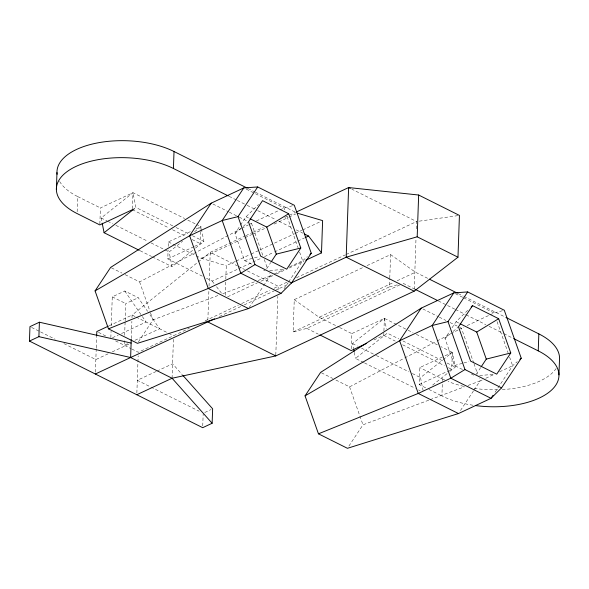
<?xml version="1.0" encoding="UTF-8"?>
<svg xmlns="http://www.w3.org/2000/svg" width="589" height="589" viewBox="0 0 589 589"><rect width="100%" height="100%" fill="white"/><g stroke="black" fill="none" stroke-linecap="round" stroke-linejoin="round"><path stroke-width="0.44" stroke-dasharray="2.94 2.21" d="M77.152 211.768L77.682 196.571A68.913 33.308 2 0 1 59.511 181.243M99.85 224.026L100.417 207.939L132.981 192.706L184.571 218.497M95.403 372.211L96.221 348.71M96.257 347.804L96.662 336.054M110.85 337.63L111.071 331.283M111.262 325.85L112.271 296.849L124.78 291.003L138.253 297.739L147.611 311.36M124.448 340.736L124.294 345.272L127.57 343.733M124.64 335.303L125.111 321.712M125.148 320.799L125.744 303.585L138.253 297.739M132.415 208.793L132.981 192.706L101.153 217.967L102.022 222.311M131.281 338.535L131.877 321.358M132.002 317.743L132.098 315.034L210.229 252.306L245.031 236.02M136.862 392.937L138.157 355.881M202.336 276.167L167.791 258.902L168.101 249.964M168.226 246.386L168.388 241.917L190.365 231.632M172.076 378.241L173.497 337.571M194.657 246.335L200.356 243.669L200.827 230.255M200.856 229.364L200.952 226.684L196.851 224.637M202.756 425.876L203.161 414.141M207.858 320.107L208.918 289.869M209.043 286.21L210.229 252.306L237.249 265.816M225.256 295.258L225.786 280.018M225.815 279.12L226.286 265.676L235.423 261.406M275.799 355.005L277.846 296.363M278.067 289.95L278.199 286.283L287.314 282.021M399.806 284.877L306.788 328.39L293.131 331.931L294.257 299.654L363.185 267.413M351.272 348.806L351.802 333.61L384.367 318.377L407.293 329.84M374 339.927L383.77 335.362L383.895 331.784M383.925 330.893L384.367 318.377L352.539 343.637L353.407 347.981M293.131 331.931L389.462 286.865L389.749 278.796M389.778 277.898L390.588 254.595L366.505 265.86M414.229 289.346L415.989 238.95M416.342 228.871L416.592 221.545L351.898 189.202M425.67 387.82L419.177 384.573L419.773 367.588L444.194 356.161M472.982 405.225A68.913 33.308 2 0 1 441.912 395.933L442.405 381.635M442.442 380.737L442.501 378.948L419.773 367.588M449.297 370.481L451.741 369.34L452.337 352.355L440.866 346.626M138.444 341.811L152.993 319.856L218.431 295.332M251.702 264.122L244.553 260.544L234.989 233.48L240.032 225.874M240.533 225.116L246.084 216.745L258.586 204.523M266.721 268.591L270.756 262.503M248.992 307.819L263.062 286.593M263.563 285.834L270.093 275.976L273.348 274.452M284.067 288.794L288.087 282.735M288.588 281.976L302.658 260.743L307.281 256.694M348.931 446.028L362.979 424.824L429.271 399.983M462.475 369.494L454.531 365.519L444.975 338.454L450.011 330.849M452.028 327.801L456.063 321.719L469.227 308.85M476.199 374.324L480.734 367.477M460.48 410.518L473.541 390.809M474.042 390.051L480.072 380.95L482.516 379.809M495.054 392.252L512.636 365.717L517.26 361.668M234.989 233.48L242.418 227.082M243.095 226.507L248.499 221.854M444.975 338.454L450.371 333.801M453.074 331.474L458.478 326.821M192.574 250.428L172.062 266.714L169.124 251.945L182.561 241.276M194.584 231.735L200.952 226.684L203.89 241.446L195.401 248.183M363.671 362.5L355.484 358.406L387.304 333.138L398.768 338.866M423.108 390.647L420.509 377.615L442.435 360.218M443.142 359.651L452.337 352.355L455.275 367.116L449.613 371.607M432.643 385.081L448.906 372.174M125.104 274.658L139.586 281.903L240.93 228.79M241.74 228.363L248.227 224.961M249.037 224.542L253.093 222.502M335.892 380.038L349.564 386.87L403.885 358.406M404.695 357.979L436.316 341.406M437.126 340.987L458.205 329.936M459.015 329.509L463.889 327.094M131.781 349.012L138.282 352.266L189.341 328.301M205.119 320.843L238.339 305.131M241.659 303.563L269.895 290.208M274.047 288.249L278.199 286.283L245.444 269.909M196.063 228.966L200.952 226.684M167.791 258.902L193.84 246.717M256.355 220.978L279.149 210.317M279.959 209.934L284.031 208.035L294.301 205.252M245.863 235.637L252.49 232.53M253.322 232.147L263.268 227.494M284.811 217.415L295.59 212.371M196.166 255.803L201.063 258.254L229.305 245.046M230.13 244.656L244.251 238.052M245.083 237.661L251.724 234.555M252.556 234.164L265.013 228.341M274.15 224.07L288.264 217.459M289.096 217.076L295.737 213.969M236.248 261.015L250.369 254.411M251.201 254.021L294.382 233.818M295.214 233.435L301.855 230.321M302.687 229.938L320.129 221.781M109.127 325.783L132.098 315.034L135.352 316.661M206.452 278.229L212.209 281.108L237.956 269.063M238.781 268.672L261.207 258.181M264.527 256.627L273.664 252.357M274.496 251.967L304.388 237.985M112.455 337.762L118.198 335.075M121.481 333.543L146.094 322.028L141.412 315.218M274.165 274.076L283.935 269.504M289.633 266.839L302.658 260.743L299.602 252.099M227.648 296.782L257.548 282.794M260.868 281.24L273.325 275.416M276.646 273.863L284.951 269.976M289.103 268.032L304.057 261.045M134.955 340.28L159.567 328.765L148.133 312.118M108.148 353.812L95.845 359.57L62.493 342.901M112.249 351.898L129.484 343.836M296.429 277.758L345.323 254.882M346.155 254.492L416.592 221.545M219.395 316.514L240.945 306.435M244.258 304.888L274.091 290.929M274.923 290.539L289.008 283.95M156.173 371.468L137.303 380.295L199.126 411.203M156.998 371.085L172.584 363.796L182.295 374.707M294.257 299.654L319.12 317.272L393.864 282.308M397.185 280.754L415.451 272.206L427.791 278.376M204.773 412.499L211.068 409.554M467.151 325.57L489.128 315.292M489.945 314.909L494.016 313.002L504.28 310.226M445.004 355.785L452.337 352.355M419.177 384.573L448.487 370.864M485.77 378.285L494.731 374.096M499.612 371.814L512.636 365.717L509.581 357.074M222.738 293.72L254.595 281.785M258.041 280.497L270.093 275.976L269.173 273.384M430.132 399.659L464.574 386.759M468.019 385.464L480.072 380.95L479.159 378.359M244.553 260.544L258.91 256.576M454.531 365.519L462.976 363.185M463.823 362.949L468.888 361.55M389.462 286.865L397.148 284.87M419.272 221.162L459.435 215.412M269.696 270.52L283.154 269.46M479.674 375.495L494.929 374.295M201.063 258.254L226.286 265.676M248.05 188.517L254.625 191.808M255.449 192.22L294.934 211.959M458.227 293.587L463.16 296.053M463.985 296.466L505.112 317.029M246.268 189.15L284.031 208.035L284.951 210.626M455.43 293.712L462.814 297.408M463.639 297.82L494.016 313.002L494.62 314.732M229.106 196.328L236.476 200.017M237.301 200.422L246.305 204.928M247.122 205.34L256.951 210.251M257.768 210.656L275.785 219.668M279.061 221.302L292.166 227.855M296.26 229.901L302.812 233.178M403.126 283.324L414.59 289.059M438.341 300.927L454.715 309.115M455.533 309.527L465.362 314.438M466.179 314.85L485.837 324.672M489.113 326.306L503.028 333.271M503.853 333.676L512.04 337.769M246.084 216.745L248.462 217.937M456.063 321.719L459.243 323.302M212.879 203.978L228.48 211.775M229.305 212.18L238.331 216.7M239.156 217.105L247.365 221.214M422.865 308.945L438.459 316.749M439.284 317.154L445.851 320.438M449.959 322.492L458.986 327.005M459.81 327.418L461.452 328.235L473.659 362.802M187.847 220.131L196.034 224.225M408.111 330.245L413.029 332.704M416.305 334.338L437.59 344.985M263.622 270.079L265.205 270.874M471.215 373.86L475.19 375.848M172.768 225.889L135.919 207.468L132.981 192.706M176.045 227.523L189.15 234.076M192.419 235.718L203.89 241.446M402.861 340.921L442.987 360.976M447.08 363.023L455.275 367.116M132.385 209.691L169.234 228.112M172.511 229.747L185.616 236.299M192.169 239.576L200.356 243.669M383.77 335.362L395.234 341.09M402.604 344.779L444.371 365.659M448.465 367.705L451.741 369.34M238.074 266.221L244.619 269.497M77.682 196.571L100.417 207.939M168.388 241.917L195.349 255.398M319.12 317.272L338.727 327.072M339.544 327.484L351.802 333.61M101.153 217.967L106.889 220.831M107.706 221.243L112.617 223.702M115.893 225.337L147.832 241.306M151.108 242.94L164.213 249.493M165.03 249.898L169.124 251.945M352.539 343.637L357.457 346.096M361.55 348.143L375.473 355.101M376.29 355.513L409.046 371.887M412.322 373.522L420.509 377.615M306.788 328.39L318.303 334.147M428.917 389.439L441.912 395.933M140.13 250.745L151.594 256.473M152.411 256.885L172.062 266.714M364.488 362.905L415.26 388.291M418.536 389.925L420.178 390.743M111.424 267.826L121.886 273.053M321.41 372.793L332.675 378.425M112.271 296.849L125.744 303.585M136.162 317.066L167.872 332.918M168.682 333.322L173.564 335.759M98.451 332.351L106.58 336.415M115.525 340.884L130.972 348.607M31.578 327.447L39.713 331.511M40.531 331.916L55.175 339.235M390.588 254.595L415.451 272.206M212.209 281.108L214.367 283.913M216.524 286.718L221.92 293.734M124.78 291.003L140.896 314.46M497.064 321.646L508.057 352.752M473.968 363.671L477.627 374.037M349.564 386.87L362.979 424.824M287.086 216.671L298.078 247.785M251.466 223.268L263.069 256.105M264.292 259.558L267.649 269.063M139.586 281.903L150.254 312.089M150.556 312.95L152.993 319.856M384.367 318.377L386.436 328.795M354.269 352.325L355.484 358.406M556.149 368.523A68.913 33.308 2 0 1 501.313 389.624M497.72 389.756A68.913 33.308 2 0 1 473.578 388.239M463.69 386.355A68.913 33.308 2 0 1 448.074 381.466M444.813 380.06A68.913 33.308 2 0 1 442.501 378.948"/><path stroke-width="0.88" d="M182.899 375.392L212.644 408.818L212.136 423.263L202.69 427.68L29.45 341.075L29.958 326.63L39.404 322.212L131.119 343.07M29.45 341.075L38.896 336.658L39.404 322.212M56.375 189.548L56.971 172.562M96.699 335.148L96.824 331.533L108.31 326.166M95.337 374.015L130.618 357.516L131.251 339.441M228.289 195.923L173.424 168.491L174.02 151.506A68.913 33.308 2 0 0 97.148 142.98A68.913 33.308 2 0 0 57.104 174.3M305.713 260.264L321.491 252.887L322.617 220.61L297.401 213.189M418.654 195.025L459.435 215.412L457.977 257.202L417.189 236.807L418.654 195.025L348.622 187.56L296.414 211.988M475.603 405.593A68.913 33.308 2 0 0 550.759 390.801A68.913 33.308 2 0 0 538.243 350.875L538.839 333.889L505.936 317.442M558.954 374.876L559.55 357.891A68.913 33.308 2 0 0 538.839 333.889M95.072 290.892L110.622 267.421L211.237 203.153L243.802 187.92L257.695 186.956L294.301 205.252L311.25 253.218L291.584 282.889L281.056 293.344L248.492 308.577L137.443 343.328L108.479 328.846L95.072 290.892L189.636 235.755L222.2 220.522L238.03 216.619L257.695 186.956M211.237 203.153L189.636 235.755L208.263 288.47L248.492 308.577M243.802 187.92L222.2 220.522L240.827 273.237L281.056 293.344M271.257 261.744L276.3 254.131L300.788 247.991L288.684 213.733L262.539 200.665L248.499 221.854L260.603 256.112L286.747 269.18L300.788 247.991M305.05 395.867L320.607 372.395L421.223 308.128L453.788 292.895L467.673 291.923L504.28 310.226L521.228 358.193L501.57 387.864L491.035 398.319L458.47 413.552L347.422 448.303L318.458 433.821L305.05 395.867L399.622 340.729L432.179 325.496L448.015 321.594L467.673 291.923M421.223 308.128L399.622 340.729L418.242 393.445L458.47 413.552M453.788 292.895L432.179 325.496L450.806 378.212L491.035 398.319L493.045 395.285M472.518 305.632L458.478 326.821L470.582 361.086L496.726 374.155L510.766 352.966L498.662 318.708L472.518 305.632L471.2 306.921M481.235 366.711L486.278 359.106L510.766 352.966M309.924 254.382L311.25 253.218M519.903 359.349L521.228 358.193M139.306 250.332L104.091 232.729L134.506 208.587M136.803 394.74L172.076 378.241L275.77 355.925L414.163 291.18L457.977 257.202M291.584 282.889L254.978 264.594L240.827 273.237L208.263 288.47L108.479 328.846M501.57 387.864L464.964 369.561L450.806 378.212L418.242 393.445L318.458 433.821M250.053 218.725L266.736 227.067L288.684 213.733M460.038 323.7L476.715 332.041L498.662 318.708M132.385 209.691L99.821 224.924L77.093 213.557A68.913 33.308 2 0 1 76.01 166.407A68.913 33.308 2 0 1 173.424 168.491M305.22 237.595L308.54 236.042L321.491 252.887M38.896 336.658L130.618 357.516L214.425 318.84M291.496 282.786L346.192 257.202L417.189 236.807M366.675 343.358L351.206 350.595L319.952 334.964M350.264 188.384L348.622 187.56L346.192 257.202L414.163 291.18M174.02 151.506L247.225 188.105M429.44 279.193L457.403 293.175M304.447 233.995L308.54 236.042M415.407 289.464L437.517 300.515M513.674 338.594L538.243 350.875M207.799 321.94L275.77 355.925M130.618 357.516L172.076 378.241L212.136 423.263M476.715 332.041L486.278 359.106M448.015 321.594L464.964 369.561M266.736 227.067L276.3 254.131M238.03 216.619L254.978 264.594M353.577 348.85L354.099 351.456M102.192 223.179L104.091 232.729"/></g></svg>
